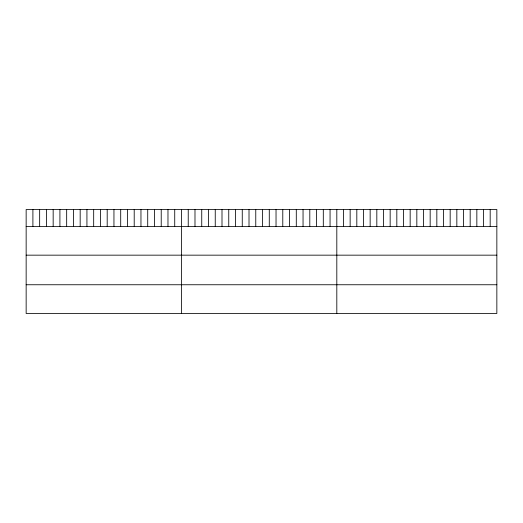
<?xml version="1.0" encoding="UTF-8"?>
<svg xmlns="http://www.w3.org/2000/svg" width="523" height="523" viewBox="0 0 523 523"><rect width="100%" height="100%" fill="white"/><g stroke="black" fill="none" stroke-linecap="round" stroke-linejoin="round"><path stroke-width="0.78" d="M496.85 226.439L496.85 313.48L26.15 313.48L26.15 209.52L496.85 209.52L496.85 226.439L26.15 226.439M26.15 255.159L496.85 255.159M26.15 284.754L496.85 284.754M490.182 209.52L490.182 226.439M483.514 209.52L483.514 226.439M476.845 209.52L476.845 226.439M470.177 209.52L470.177 226.439M463.509 209.52L463.509 226.439M456.841 209.52L456.841 226.439M450.172 209.52L450.172 226.439M443.504 209.52L443.504 226.439M436.836 209.52L436.836 226.439M430.168 209.52L430.168 226.439M423.499 209.52L423.499 226.439M416.831 209.52L416.831 226.439M410.163 209.52L410.163 226.439M403.495 209.52L403.495 226.439M396.826 209.52L396.826 226.439M390.158 209.52L390.158 226.439M383.49 209.52L383.49 226.439M376.822 209.52L376.822 226.439M370.153 209.52L370.153 226.439M363.485 209.52L363.485 226.439M356.817 209.52L356.817 226.439M350.149 209.52L350.149 226.439M343.48 209.52L343.48 226.439M336.812 209.52L336.812 313.48M330.059 209.52L330.059 226.439M323.306 209.52L323.306 226.439M316.552 209.52L316.552 226.439M309.799 209.52L309.799 226.439M303.046 209.52L303.046 226.439M296.293 209.52L296.293 226.439M289.539 209.52L289.539 226.439M282.786 209.52L282.786 226.439M276.033 209.52L276.033 226.439M269.28 209.52L269.28 226.439M262.526 209.52L262.526 226.439M255.767 209.52L255.767 226.439M249.013 209.52L249.013 226.439M242.26 209.52L242.26 226.439M235.507 209.52L235.507 226.439M228.754 209.52L228.754 226.439M222 209.52L222 226.439M215.247 209.52L215.247 226.439M208.494 209.52L208.494 226.439M201.741 209.52L201.741 226.439M194.987 209.52L194.987 226.439M188.234 209.52L188.234 226.439M181.481 209.52L181.481 313.48M174.728 209.52L174.728 226.439M167.975 209.52L167.975 226.439M161.221 209.52L161.221 226.439M154.468 209.52L154.468 226.439M147.715 209.52L147.715 226.439M140.962 209.52L140.962 226.439M134.208 209.52L134.208 226.439M127.455 209.52L127.455 226.439M120.702 209.52L120.702 226.439M113.949 209.52L113.949 226.439M107.195 209.52L107.195 226.439M100.436 209.52L100.436 226.439M93.682 209.52L93.682 226.439M86.929 209.52L86.929 226.439M80.176 209.52L80.176 226.439M73.423 209.52L73.423 226.439M66.669 209.52L66.669 226.439M59.916 209.52L59.916 226.439M53.163 209.52L53.163 226.439M46.41 209.52L46.41 226.439M39.656 209.52L39.656 226.439M32.903 209.52L32.903 226.439"/></g></svg>
